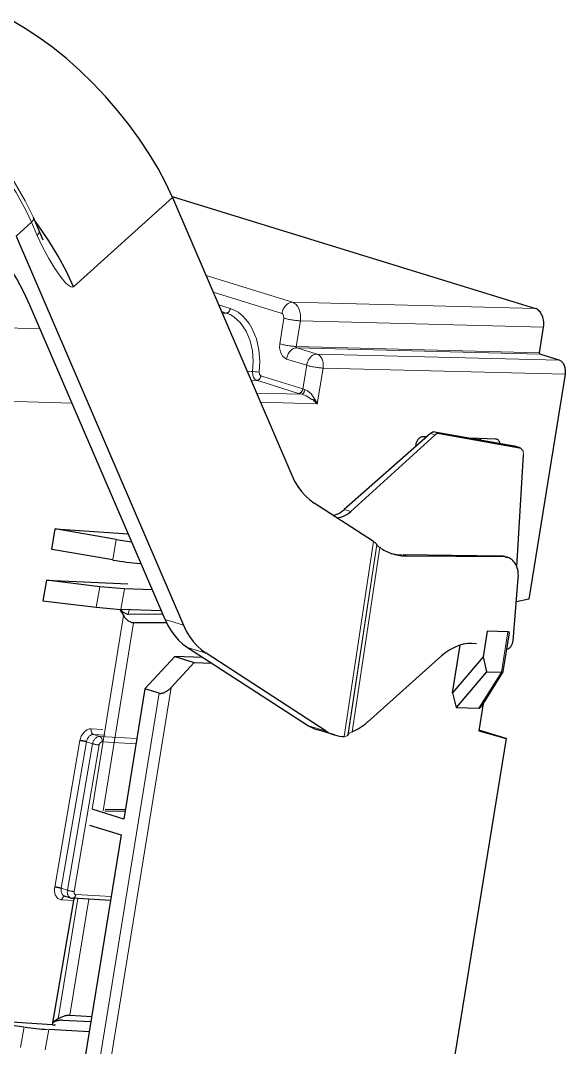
# Model space of a CAD drawing. Header units: millimetres. Extents: x 6 to 3615, y -854 to 0.
# Drawn here: x 79.66 to 86.3, y -106.47 to -93.96 of the extents above; entities that cross this region are included whole.
import ezdxf

# ---------------------------------------------------------------- set-up
doc = ezdxf.new("R2010")
doc.units = ezdxf.units.MM

msp = doc.modelspace()

# ---------------------------------------------------------------- linework, layer by layer
at = {"linetype": 'Continuous', "lineweight": 30}
for points in [[(81.512, -96.116), (81.43, -95.941), (81.336, -95.763), (81.228, -95.583), (81.109, -95.405), (80.98, -95.227), (80.841, -95.054), (80.695, -94.885), (80.541, -94.723), (80.382, -94.569), (80.218, -94.423), (80.052, -94.289), (79.884, -94.166), (79.717, -94.055), (79.552, -93.959)], [(79.774, -97.426), (79.7, -97.268), (79.613, -97.106), (79.514, -96.943), (79.405, -96.781), (79.286, -96.621), (79.158, -96.465), (79.023, -96.314), (78.881, -96.169), (78.736, -96.033), (78.586, -95.906), (78.434, -95.789), (78.283, -95.684), (78.132, -95.591), (77.983, -95.513), (77.839, -95.448), (77.699, -95.398)], [(81.506, -96.103), (85.935, -97.469)], [(81.512, -96.116), (82.965, -99.5)], [(79.937, -96.637), (79.885, -96.52), (79.816, -96.36)], [(80.305, -97.203), (80.219, -97.019), (80.119, -96.832), (80.004, -96.643), (79.876, -96.454)], [(79.607, -96.585), (81.644, -101.328)], [(81.42, -101.259), (79.774, -97.426)], [(86.033, -97.696), (86.036, -97.679), (86.037, -97.661), (86.037, -97.643), (86.036, -97.626), (86.033, -97.609), (86.03, -97.592), (86.026, -97.575), (86.02, -97.56), (86.014, -97.545), (86.006, -97.531), (85.999, -97.518), (85.99, -97.507), (85.98, -97.496), (85.969, -97.487), (85.958, -97.48), (85.947, -97.474), (85.935, -97.469)], [(85.983, -98.008), (86.033, -97.696)], [(85.983, -98.008), (85.983, -98.009), (85.983, -98.01), (85.983, -98.012), (85.983, -98.013), (85.983, -98.014), (85.983, -98.016), (85.984, -98.017), (85.984, -98.018), (85.984, -98.019), (85.985, -98.02), (85.986, -98.021), (85.986, -98.022), (85.987, -98.023), (85.988, -98.024), (85.989, -98.024), (85.989, -98.025), (85.99, -98.025)], [(86.225, -98.097), (85.99, -98.025)], [(86.298, -98.267), (86.3, -98.254), (86.301, -98.241), (86.301, -98.228), (86.3, -98.215), (86.298, -98.202), (86.296, -98.189), (86.292, -98.177), (86.288, -98.165), (86.283, -98.154), (86.278, -98.144), (86.272, -98.134), (86.265, -98.125), (86.258, -98.117), (86.25, -98.111), (86.242, -98.105), (86.233, -98.1), (86.225, -98.097)], [(86.298, -98.267), (85.853, -101.01), (85.702, -101.041)], [(84.708, -98.973), (84.702, -98.972), (84.695, -98.972), (84.688, -98.973), (84.681, -98.975), (84.675, -98.978), (84.668, -98.982), (84.661, -98.986), (84.655, -98.991)], [(84.765, -98.991), (85.741, -99.165), (85.747, -99.166), (85.684, -99.146), (85.677, -99.145), (84.708, -98.973)], [(84.655, -98.991), (83.605, -99.918)], [(83.683, -99.942), (84.712, -99.009)], [(84.561, -99.032), (84.554, -99.032), (84.547, -99.033), (84.54, -99.035), (84.534, -99.038), (84.527, -99.042), (84.52, -99.046), (84.514, -99.051), (84.508, -99.057), (84.502, -99.064), (84.497, -99.071), (84.492, -99.079), (84.488, -99.087), (84.484, -99.096), (84.481, -99.105), (84.479, -99.114), (84.477, -99.123)], [(84.607, -99.033), (84.561, -99.032)], [(84.765, -98.991), (84.759, -98.99), (84.752, -98.99), (84.745, -98.991), (84.738, -98.993), (84.731, -98.996), (84.724, -99), (84.718, -99.004), (84.712, -99.009)], [(85.449, -99.059), (85.139, -99.049)], [(85.462, -99.061), (85.456, -99.06), (85.449, -99.059)], [(85.503, -99.114), (85.501, -99.106), (85.499, -99.099), (85.496, -99.092), (85.492, -99.086), (85.488, -99.08), (85.484, -99.075), (85.479, -99.07), (85.474, -99.066), (85.468, -99.063), (85.462, -99.061)], [(84.477, -99.123), (84.472, -99.152)], [(85.708, -100.614), (85.791, -99.251)], [(82.965, -99.5), (83, -99.571), (83.039, -99.637), (83.083, -99.698), (83.131, -99.752), (83.184, -99.8), (83.24, -99.841)], [(83.962, -100.308), (83.24, -99.841)], [(83.469, -99.989), (83.493, -99.983), (83.516, -99.975), (83.539, -99.964), (83.562, -99.951), (83.584, -99.935), (83.606, -99.918)], [(83.513, -100.018), (83.538, -100.015), (83.563, -100.01), (83.588, -100.002), (83.613, -99.991), (83.637, -99.977), (83.66, -99.96), (83.683, -99.942)], [(80.783, -100.532), (80.04, -100.403), (80.083, -100.154)], [(80.826, -100.283), (80.083, -100.154), (80.97, -100.212)], [(80.826, -100.282), (81.013, -100.311)], [(84.001, -100.343), (84, -100.341), (83.999, -100.338), (83.995, -100.334), (83.991, -100.33), (83.986, -100.325), (83.979, -100.32), (83.971, -100.314), (83.962, -100.308)], [(84.001, -100.348), (84.001, -100.343)], [(84.001, -100.348), (84.001, -100.35), (84.003, -100.353), (84.006, -100.356), (84.011, -100.361), (84.016, -100.365), (84.023, -100.37), (84.031, -100.376), (84.04, -100.382)], [(84.051, -100.389), (84.04, -100.382)], [(85.523, -100.485), (84.323, -100.47)], [(85.556, -100.495), (84.366, -100.484)], [(85.566, -100.492), (85.598, -100.502)], [(85.704, -100.605), (85.695, -100.586), (85.684, -100.568), (85.673, -100.553), (85.66, -100.539), (85.646, -100.527), (85.631, -100.517), (85.615, -100.508), (85.598, -100.502)], [(85.725, -100.753), (85.727, -100.726), (85.726, -100.7), (85.723, -100.675), (85.719, -100.65), (85.712, -100.626), (85.704, -100.605)], [(79.975, -100.78), (79.932, -101.029), (80.581, -101.109), (80.883, -101.135)], [(81.265, -100.898), (80.926, -100.885), (80.624, -100.86), (79.975, -100.78), (80.967, -100.821)], [(85.662, -101.517), (85.725, -100.753)], [(80.869, -101.134), (80.915, -101.21)], [(80.873, -101.134), (80.88, -101.142), (80.888, -101.149), (80.895, -101.156), (80.903, -101.162), (80.912, -101.168), (80.92, -101.174), (80.928, -101.178), (80.936, -101.182), (80.944, -101.186), (80.952, -101.189), (80.959, -101.191), (80.966, -101.192), (80.973, -101.192)], [(81.374, -101.153), (80.883, -101.135)], [(80.915, -101.21), (80.921, -101.219), (80.926, -101.228), (80.933, -101.236), (80.94, -101.244), (80.948, -101.251), (80.956, -101.259), (80.964, -101.266), (80.973, -101.272), (80.981, -101.278), (80.99, -101.283), (80.999, -101.288), (81.007, -101.291), (81.015, -101.294), (81.023, -101.296), (81.03, -101.298), (81.037, -101.298)], [(81.393, -101.196), (80.973, -101.192)], [(81.439, -101.3), (81.037, -101.298)], [(81.42, -101.259), (81.454, -101.33), (81.494, -101.397), (81.538, -101.457), (81.586, -101.511), (81.639, -101.56), (81.696, -101.6)], [(81.644, -101.328), (81.679, -101.4), (81.718, -101.466), (81.762, -101.526), (81.811, -101.58), (81.863, -101.629), (81.92, -101.669)], [(85.615, -101.421), (85.539, -101.892), (85.538, -101.894), (85.277, -102.314)], [(85.6, -101.406), (85.347, -101.399), (85.296, -101.714), (85.338, -101.894), (85.52, -101.899)], [(81.696, -101.6), (83.17, -102.552)], [(85.218, -101.556), (85.165, -101.55), (85.111, -101.551), (85.056, -101.56), (85.001, -101.575), (84.947, -101.597), (84.893, -101.626), (84.841, -101.661), (84.791, -101.702)], [(85.296, -101.714), (84.925, -102.151), (85.019, -101.57)], [(85.583, -101.618), (85.589, -101.617), (85.596, -101.616), (85.603, -101.613), (85.609, -101.61), (85.616, -101.606), (85.622, -101.601), (85.628, -101.595), (85.633, -101.589), (85.638, -101.583), (85.643, -101.576), (85.648, -101.568), (85.651, -101.56), (85.654, -101.552), (85.657, -101.543), (85.659, -101.535), (85.661, -101.526), (85.662, -101.517)], [(81.348, -102.157), (81.175, -102.103), (81.539, -101.709)], [(81.88, -101.719), (81.539, -101.709), (81.777, -101.782), (81.986, -101.788)], [(83.386, -102.619), (81.92, -101.669)], [(84.791, -101.702), (83.889, -102.508)], [(81.497, -102.085), (81.777, -101.782)], [(85.338, -101.894), (84.967, -102.33), (85.246, -102.339)], [(81.175, -102.103), (80.918, -103.689), (80.532, -103.57)], [(81.348, -102.156), (81.354, -102.158), (81.361, -102.159), (81.369, -102.158), (81.377, -102.157), (81.385, -102.156), (81.394, -102.153), (81.404, -102.15), (81.413, -102.146), (81.423, -102.141), (81.433, -102.136), (81.443, -102.13), (81.452, -102.123), (81.462, -102.116), (81.471, -102.109), (81.48, -102.102), (81.489, -102.093), (81.497, -102.085)], [(84.925, -102.151), (84.967, -102.33)], [(85.298, -102.28), (85.243, -102.615), (85.578, -102.708), (85.34, -102.635), (85.244, -102.608)], [(85.246, -102.339), (85.25, -102.339), (85.255, -102.337), (85.259, -102.335), (85.263, -102.331), (85.268, -102.326), (85.272, -102.321), (85.277, -102.314)], [(83.484, -102.664), (83.268, -102.598)], [(80.463, -102.748), (80.459, -102.747), (80.454, -102.745), (80.45, -102.744), (80.445, -102.743), (80.44, -102.742), (80.434, -102.741), (80.429, -102.74), (80.423, -102.739), (80.418, -102.738), (80.412, -102.737), (80.407, -102.736), (80.401, -102.735), (80.397, -102.735), (80.392, -102.734), (80.387, -102.734), (80.383, -102.734)], [(83.652, -102.659), (83.65, -102.666)], [(85.578, -102.708), (84.441, -109.714)], [(80.688, -103.591), (80.933, -103.594)], [(80.935, -103.578), (80.691, -103.574)], [(80.501, -103.765), (80.886, -103.883), (80.342, -107.234), (80.134, -107.17)], [(80.156, -104.533), (80.152, -104.532), (80.147, -104.531), (80.143, -104.53), (80.138, -104.529), (80.133, -104.527), (80.128, -104.526), (80.122, -104.525), (80.117, -104.524), (80.111, -104.523), (80.106, -104.522), (80.1, -104.522), (80.095, -104.521), (80.09, -104.52), (80.085, -104.52), (80.08, -104.519), (80.076, -104.519)], [(80.303, -104.682), (80.043, -106.196), (79.055, -106.132), (79.702, -106.222)], [(80.273, -104.652), (80.197, -104.628)], [(80.757, -104.68), (80.292, -104.655)], [(80.262, -106.08), (80.255, -106.08), (80.247, -106.081), (80.238, -106.081), (80.23, -106.083), (80.221, -106.084), (80.211, -106.086), (80.201, -106.089), (80.191, -106.092), (80.181, -106.095), (80.171, -106.098), (80.161, -106.102), (80.152, -106.106), (80.143, -106.111), (80.134, -106.115), (80.126, -106.12), (80.118, -106.125)], [(80.262, -106.08), (80.527, -106.096)], [(80.118, -106.125), (80.047, -106.17)], [(80.171, -106.138), (80.164, -106.138), (80.156, -106.138), (80.148, -106.139), (80.14, -106.14), (80.131, -106.142), (80.122, -106.144), (80.112, -106.146), (80.103, -106.149), (80.093, -106.152), (80.083, -106.155), (80.074, -106.159), (80.064, -106.163), (80.055, -106.167), (80.047, -106.171)], [(80.171, -106.138), (80.517, -106.158)], [(80.496, -106.284), (80.003, -106.254)]]:
    msp.add_lwpolyline(points, dxfattribs=at)
at = {"linetype": 'Continuous', "lineweight": 13}
for points in [[(79.792, -96.417), (79.729, -96.279), (79.604, -96.054), (79.474, -95.857), (79.328, -95.663), (79.134, -95.441), (78.929, -95.236), (78.713, -95.051), (78.49, -94.89), (78.314, -94.784), (78.139, -94.697), (77.968, -94.633)], [(79.816, -96.36), (79.717, -96.154), (79.58, -95.923), (79.412, -95.687), (79.223, -95.46), (79.016, -95.248), (78.799, -95.056), (78.561, -94.88), (78.36, -94.759), (78.17, -94.667), (78.028, -94.616)], [(81.512, -96.116), (80.305, -97.203)], [(79.607, -96.585), (79.792, -96.417), (79.862, -96.578)], [(79.792, -96.417), (79.798, -96.412), (79.803, -96.407), (79.807, -96.401), (79.811, -96.395), (79.814, -96.39), (79.816, -96.384), (79.817, -96.379), (79.818, -96.374), (79.818, -96.369), (79.817, -96.364), (79.816, -96.36)], [(79.876, -96.454), (79.827, -96.386)], [(79.862, -96.578), (79.867, -96.573), (79.872, -96.567), (79.876, -96.562), (79.88, -96.556), (79.883, -96.551), (79.885, -96.545), (79.886, -96.54), (79.887, -96.534), (79.887, -96.529), (79.886, -96.525), (79.885, -96.52)], [(79.862, -96.578), (79.928, -96.718), (80.003, -96.857), (80.077, -96.979), (80.154, -97.089), (80.208, -97.154), (80.234, -97.18), (80.272, -97.205), (80.288, -97.209), (80.305, -97.203)], [(79.898, -97.716), (78.531, -97.675), (75.752, -96.818), (78.099, -96.866)], [(81.92, -97.067), (82.972, -97.392), (85.935, -97.469)], [(82.846, -97.529), (82.007, -97.27)], [(82.216, -97.469), (82.074, -97.425)], [(82.165, -97.524), (82.17, -97.524), (82.174, -97.523), (82.178, -97.522), (82.182, -97.52), (82.186, -97.518), (82.19, -97.515), (82.194, -97.512), (82.197, -97.508), (82.201, -97.504), (82.204, -97.5), (82.207, -97.495), (82.209, -97.49), (82.212, -97.485), (82.213, -97.48), (82.215, -97.474), (82.216, -97.469)], [(82.568, -98.245), (82.577, -98.108), (82.565, -97.971), (82.535, -97.839), (82.48, -97.708), (82.444, -97.649), (82.403, -97.596), (82.359, -97.552), (82.311, -97.514), (82.264, -97.488), (82.216, -97.469)], [(82.972, -97.392), (82.961, -97.392), (82.951, -97.394), (82.94, -97.397), (82.931, -97.401), (82.92, -97.407), (82.91, -97.414), (82.901, -97.422), (82.892, -97.431), (82.883, -97.441), (82.875, -97.452), (82.868, -97.463), (82.862, -97.475), (82.856, -97.488), (82.852, -97.502), (82.848, -97.515), (82.846, -97.529)], [(83.07, -97.619), (83.072, -97.6), (83.073, -97.581), (83.073, -97.562), (83.071, -97.544), (83.069, -97.526), (83.065, -97.508), (83.06, -97.491), (83.053, -97.474), (83.046, -97.46), (83.038, -97.445), (83.028, -97.433), (83.019, -97.421), (83.008, -97.411), (82.996, -97.403), (82.984, -97.396), (82.972, -97.392)], [(82.116, -97.523), (82.165, -97.524), (82.109, -97.506)], [(82.488, -98.235), (82.496, -98.109), (82.486, -97.983), (82.458, -97.863), (82.408, -97.743), (82.337, -97.64), (82.257, -97.569), (82.213, -97.543), (82.165, -97.524)], [(82.819, -97.897), (82.87, -97.585)], [(82.846, -97.529), (82.857, -97.537), (82.866, -97.552), (82.87, -97.585)], [(82.87, -97.585), (82.88, -97.588), (82.891, -97.591), (82.902, -97.594), (82.915, -97.597), (82.928, -97.6), (82.94, -97.603), (82.954, -97.605), (82.968, -97.608), (82.982, -97.61), (82.996, -97.612), (83.01, -97.614), (83.023, -97.615), (83.035, -97.616), (83.047, -97.617), (83.059, -97.618), (83.07, -97.619)], [(85.983, -98.008), (83.019, -97.93), (83.07, -97.619), (86.033, -97.696)], [(82.819, -97.897), (82.817, -97.946), (82.827, -97.994), (82.839, -98.025), (82.857, -98.053), (82.887, -98.079), (82.9, -98.084)], [(82.819, -97.897), (82.829, -97.9), (82.84, -97.903), (82.851, -97.906), (82.864, -97.909), (82.877, -97.911), (82.89, -97.914), (82.904, -97.917), (82.918, -97.919), (82.932, -97.921), (82.945, -97.923), (82.959, -97.925), (82.972, -97.926), (82.985, -97.928), (82.997, -97.929), (83.009, -97.93), (83.019, -97.93)], [(83.026, -97.947), (83.016, -97.948), (83.006, -97.949), (82.996, -97.952), (82.985, -97.957), (82.975, -97.962), (82.965, -97.969), (82.956, -97.977), (82.946, -97.986), (82.938, -97.996), (82.931, -98.007), (82.923, -98.019), (82.917, -98.031), (82.911, -98.044), (82.907, -98.057), (82.903, -98.071), (82.9, -98.084)], [(83.019, -97.93), (83.019, -97.931), (83.019, -97.933), (83.019, -97.934), (83.019, -97.936), (83.019, -97.937), (83.02, -97.938), (83.02, -97.94), (83.021, -97.941), (83.021, -97.942), (83.022, -97.943), (83.023, -97.944), (83.023, -97.945), (83.024, -97.946), (83.025, -97.946), (83.025, -97.947), (83.026, -97.947)], [(86.225, -98.097), (83.273, -98.023), (83.026, -97.947), (85.99, -98.025)], [(82.9, -98.084), (83.147, -98.16), (83.1, -98.447), (83.126, -98.454)], [(83.273, -98.023), (83.263, -98.023), (83.252, -98.025), (83.242, -98.028), (83.231, -98.033), (83.221, -98.038), (83.211, -98.045), (83.202, -98.053), (83.193, -98.062), (83.185, -98.072), (83.177, -98.083), (83.17, -98.095), (83.163, -98.107), (83.158, -98.12), (83.153, -98.133), (83.149, -98.147), (83.147, -98.16)], [(83.347, -98.193), (83.349, -98.179), (83.349, -98.165), (83.349, -98.151), (83.348, -98.137), (83.346, -98.124), (83.343, -98.11), (83.339, -98.097), (83.334, -98.085), (83.329, -98.074), (83.323, -98.063), (83.316, -98.054), (83.308, -98.045), (83.3, -98.038), (83.291, -98.032), (83.282, -98.027), (83.273, -98.023)], [(82.584, -98.611), (83.276, -98.629), (83.347, -98.193), (86.298, -98.267)], [(83.147, -98.16), (83.157, -98.163), (83.167, -98.166), (83.179, -98.169), (83.192, -98.172), (83.204, -98.174), (83.217, -98.177), (83.231, -98.18), (83.245, -98.182), (83.259, -98.184), (83.273, -98.186), (83.287, -98.188), (83.3, -98.19), (83.312, -98.191), (83.325, -98.192), (83.336, -98.193), (83.347, -98.193)], [(82.488, -98.235), (82.421, -98.233)], [(83.049, -98.502), (82.575, -98.355), (82.537, -98.344), (82.468, -98.342)], [(82.537, -98.344), (82.511, -98.326), (82.498, -98.304), (82.49, -98.279), (82.488, -98.235)], [(82.537, -98.344), (82.542, -98.343), (82.546, -98.343), (82.55, -98.342), (82.554, -98.34), (82.558, -98.338), (82.562, -98.335), (82.566, -98.332), (82.57, -98.328), (82.573, -98.324), (82.576, -98.32), (82.579, -98.315), (82.582, -98.31), (82.584, -98.305), (82.586, -98.3), (82.587, -98.294), (82.588, -98.289)], [(82.588, -98.289), (82.582, -98.286), (82.572, -98.273), (82.568, -98.245)], [(83.1, -98.447), (82.626, -98.301), (82.588, -98.289)], [(83.049, -98.502), (83.054, -98.502), (83.058, -98.501), (83.062, -98.5), (83.066, -98.498), (83.07, -98.496), (83.074, -98.493), (83.078, -98.49), (83.082, -98.486), (83.085, -98.482), (83.088, -98.478), (83.091, -98.473), (83.094, -98.468), (83.096, -98.463), (83.098, -98.458), (83.099, -98.452), (83.1, -98.447)], [(83.086, -98.512), (83.089, -98.512), (83.092, -98.511), (83.095, -98.509), (83.099, -98.507), (83.102, -98.505), (83.105, -98.502), (83.108, -98.498), (83.111, -98.494), (83.113, -98.49), (83.116, -98.486), (83.118, -98.481), (83.12, -98.476), (83.122, -98.47), (83.123, -98.465), (83.125, -98.46), (83.126, -98.454)], [(83.252, -98.581), (83.2, -98.508), (83.158, -98.47), (83.126, -98.454)], [(80.288, -98.623), (78.915, -98.582)], [(82.535, -98.498), (83.086, -98.512)], [(83.211, -98.578), (83.14, -98.533), (83.086, -98.512)], [(84.708, -98.973), (84.765, -98.991)], [(84.655, -98.991), (84.712, -99.009)], [(85.247, -99.053), (85.244, -99.068)], [(85.677, -99.145), (85.741, -99.165)], [(85.791, -99.251), (85.784, -99.203), (85.758, -99.172), (85.747, -99.166)], [(83.683, -99.942), (83.605, -99.918)], [(80.783, -100.532), (80.826, -100.283)], [(83.962, -100.308), (83.604, -102.682)], [(84.001, -100.343), (83.65, -102.666)], [(84.001, -100.348), (83.652, -102.659)], [(84.04, -100.382), (83.701, -102.627)], [(84.323, -100.47), (84.366, -100.484)], [(85.523, -100.485), (85.556, -100.495)], [(80.581, -101.109), (80.624, -100.86)], [(80.883, -101.135), (80.926, -100.885)], [(80.915, -101.21), (80.532, -103.57)], [(80.973, -101.192), (80.982, -101.139)], [(81.037, -101.298), (80.665, -103.591)], [(81.644, -101.328), (81.42, -101.259)], [(85.6, -101.406), (85.52, -101.899), (85.246, -102.339)], [(81.92, -101.669), (81.696, -101.6)], [(85.538, -101.894), (85.534, -101.897), (85.53, -101.899), (85.52, -101.899)], [(84.441, -109.714), (81.496, -109.605), (81.567, -109.17), (80.355, -109.125), (81.497, -102.085)], [(81.348, -102.157), (80.222, -109.103), (79.668, -108.932)], [(80.521, -102.59), (80.51, -102.59), (80.5, -102.591), (80.489, -102.594), (80.479, -102.598), (80.468, -102.603), (80.458, -102.609), (80.448, -102.617), (80.438, -102.625), (80.429, -102.634), (80.421, -102.645), (80.413, -102.656), (80.406, -102.668), (80.4, -102.68), (80.394, -102.693), (80.39, -102.707), (80.386, -102.72), (80.383, -102.734)], [(80.521, -102.59), (80.52, -102.596), (80.52, -102.601), (80.52, -102.607), (80.52, -102.613), (80.521, -102.618), (80.522, -102.623), (80.523, -102.629), (80.525, -102.633), (80.527, -102.638), (80.53, -102.642), (80.532, -102.646), (80.535, -102.649), (80.538, -102.652), (80.542, -102.655), (80.545, -102.656), (80.549, -102.658)], [(80.661, -102.598), (80.521, -102.59)], [(83.386, -102.619), (83.17, -102.552)], [(80.383, -102.734), (80.076, -104.519)], [(80.549, -102.658), (80.542, -102.658), (80.536, -102.659), (80.529, -102.66), (80.522, -102.663), (80.516, -102.666), (80.509, -102.67), (80.503, -102.675), (80.497, -102.68), (80.492, -102.686), (80.487, -102.692), (80.482, -102.699), (80.477, -102.707), (80.473, -102.715), (80.47, -102.722), (80.467, -102.731), (80.465, -102.739), (80.463, -102.748)], [(80.625, -102.682), (80.618, -102.682), (80.611, -102.683), (80.605, -102.684), (80.598, -102.687), (80.591, -102.69), (80.585, -102.694), (80.579, -102.698), (80.573, -102.704), (80.568, -102.71), (80.562, -102.716), (80.557, -102.723), (80.553, -102.73), (80.549, -102.738), (80.545, -102.746), (80.542, -102.754), (80.54, -102.763), (80.538, -102.772)], [(80.69, -102.665), (80.549, -102.658), (80.625, -102.682), (81.077, -102.706)], [(80.653, -102.75), (80.654, -102.744), (80.654, -102.738), (80.654, -102.733), (80.654, -102.727), (80.653, -102.722), (80.652, -102.717), (80.65, -102.712), (80.649, -102.707), (80.646, -102.702), (80.644, -102.698), (80.641, -102.694), (80.638, -102.691), (80.635, -102.688), (80.632, -102.685), (80.628, -102.683), (80.625, -102.682)], [(83.65, -102.666), (83.646, -102.672), (83.641, -102.675), (83.626, -102.68), (83.604, -102.682)], [(83.701, -102.627), (83.665, -102.644), (83.655, -102.653), (83.652, -102.659)], [(80.231, -104.557), (80.156, -104.533), (80.463, -102.748), (80.538, -102.772), (80.231, -104.557)], [(80.618, -102.786), (80.311, -104.571)], [(80.539, -102.772), (80.543, -102.773), (80.547, -102.774), (80.552, -102.775), (80.557, -102.776), (80.562, -102.778), (80.567, -102.779), (80.573, -102.78), (80.578, -102.781), (80.583, -102.782), (80.589, -102.783), (80.594, -102.783), (80.599, -102.784), (80.604, -102.785), (80.609, -102.785), (80.614, -102.785), (80.618, -102.786)], [(80.653, -102.75), (80.65, -102.75), (80.647, -102.75), (80.644, -102.751), (80.642, -102.752), (80.639, -102.753), (80.636, -102.755), (80.633, -102.757), (80.631, -102.76), (80.629, -102.762), (80.626, -102.765), (80.624, -102.768), (80.623, -102.771), (80.621, -102.775), (80.62, -102.778), (80.619, -102.782), (80.618, -102.786)], [(80.653, -102.75), (81.066, -102.772)], [(80.076, -104.519), (80.074, -104.533), (80.073, -104.547), (80.073, -104.56), (80.074, -104.573), (80.076, -104.586), (80.079, -104.599), (80.083, -104.611), (80.088, -104.622), (80.093, -104.632), (80.1, -104.641), (80.107, -104.649), (80.115, -104.656), (80.124, -104.662), (80.133, -104.667), (80.142, -104.671), (80.152, -104.673), (80.162, -104.675)], [(80.156, -104.533), (80.154, -104.542), (80.154, -104.551), (80.154, -104.559), (80.154, -104.567), (80.156, -104.575), (80.158, -104.583), (80.16, -104.59), (80.163, -104.597), (80.167, -104.604), (80.171, -104.609), (80.175, -104.615), (80.18, -104.619), (80.186, -104.623), (80.191, -104.626), (80.197, -104.628)], [(80.231, -104.557), (80.23, -104.565), (80.229, -104.574), (80.229, -104.583), (80.23, -104.591), (80.231, -104.599), (80.233, -104.607), (80.236, -104.614), (80.239, -104.621), (80.242, -104.627), (80.246, -104.633), (80.251, -104.638), (80.256, -104.642), (80.261, -104.646), (80.267, -104.649), (80.273, -104.652)], [(80.232, -104.557), (80.236, -104.558), (80.24, -104.559), (80.245, -104.56), (80.249, -104.562), (80.255, -104.563), (80.26, -104.564), (80.265, -104.565), (80.271, -104.566), (80.276, -104.567), (80.282, -104.568), (80.287, -104.568), (80.293, -104.569), (80.298, -104.57), (80.302, -104.57), (80.307, -104.57), (80.311, -104.571)], [(80.292, -104.655), (80.296, -104.655), (80.299, -104.655), (80.303, -104.653), (80.307, -104.652), (80.31, -104.65), (80.313, -104.647), (80.316, -104.645), (80.319, -104.642), (80.322, -104.638), (80.324, -104.634), (80.327, -104.63), (80.329, -104.625), (80.33, -104.62), (80.332, -104.615), (80.333, -104.61)], [(80.311, -104.571), (80.311, -104.574), (80.311, -104.578), (80.311, -104.581), (80.311, -104.584), (80.311, -104.588), (80.312, -104.591), (80.313, -104.594), (80.314, -104.597), (80.315, -104.599), (80.317, -104.601), (80.319, -104.603), (80.321, -104.605), (80.323, -104.607), (80.325, -104.608), (80.328, -104.609), (80.33, -104.61), (80.333, -104.61)], [(80.764, -104.633), (80.333, -104.61)], [(80.356, -104.659), (80.118, -106.125)], [(80.201, -104.629), (80.197, -104.63), (80.193, -104.631), (80.19, -104.632), (80.186, -104.634), (80.183, -104.637), (80.179, -104.64), (80.176, -104.642), (80.174, -104.646), (80.171, -104.65), (80.169, -104.655), (80.167, -104.659), (80.165, -104.664), (80.163, -104.669), (80.162, -104.675)], [(80.162, -104.675), (80.303, -104.682)], [(80.491, -104.666), (80.262, -106.08)], [(79.659, -106.472), (79.702, -106.222)], [(79.96, -106.503), (80.003, -106.254)]]:
    msp.add_lwpolyline(points, dxfattribs=at)
for centre, radius, start, end in [((79.925, -96.518), 0.0795, 127, 142), ((82.471, -98.673), 0.438, 78, 89), ((83.176, -99.41), 0.833, 85, 88)]:
    msp.add_arc(centre, radius, start, end, dxfattribs=at)
at = {"linetype": 'Continuous', "lineweight": 30}
for centre, radius, start, end in [((82.822, -99.14), 0.684, 48, 54), ((82.89, -98.789), 0.418, 23, 30), ((85.177, -99.062), 0.09, -6, 6), ((84.365, -99.909), 0.574, -123, -107), ((84.334, -99.838), 0.633, -105, -92), ((84.37, -99.902), 0.582, -107, -90), ((81.45, -96.765), 3.826, -100, -95), ((85.523, -100.628), 0.143, 73, 91), ((85.557, -100.632), 0.137, 72, 90), ((85.605, -101.407), 0.00199, 74, 89), ((85.605, -101.418), 0.0104, -17, 79), ((83.384, -102.222), 0.393, -123, -107), ((83.467, -102.052), 0.62, -68, -47), ((83.596, -102.297), 0.384, -123, -107), ((83.602, -102.278), 0.404, -107, -89), ((80.294, -104.592), 0.0631, -109, -92), ((80.376, -104.695), 0.0736, 149, 170), ((80.259, -102.355), 3.908, -98, -94), ((80.097, -105.939), 0.26, -102, -93)]:
    msp.add_arc(centre, radius, start, end, dxfattribs=at)

doc.saveas('drawing.dxf')
